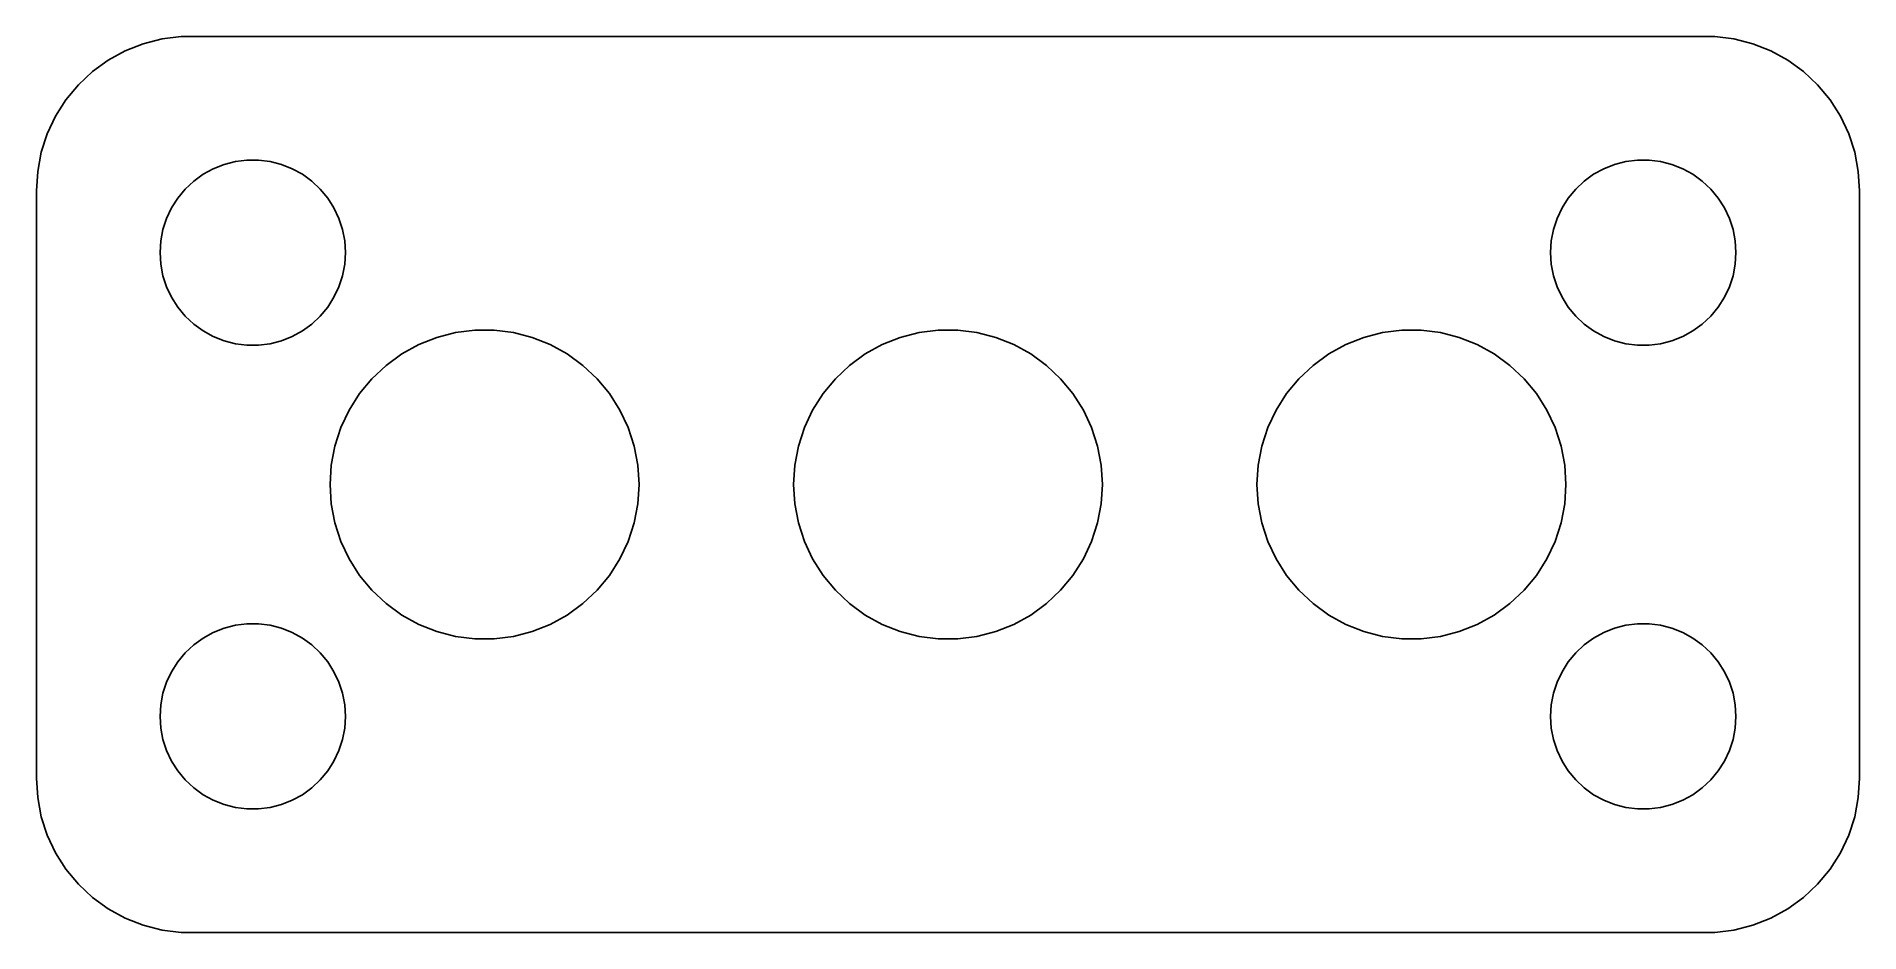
# Model space of a CAD drawing. Header units: metres. Extents: x -29.5 to 29.5, y 24.5 to 53.5.
import ezdxf

# ---------------------------------------------------------------- set-up
doc = ezdxf.new("R2010")
doc.units = ezdxf.units.M

msp = doc.modelspace()

# ---------------------------------------------------------------- linework, layer by layer
for p, q in [((-26.0451, 53.2553), (-26.6289, 53.0241)), ((-25.4369, 53.4114), (-26.0451, 53.2553)), ((-24.8139, 53.4901), (-25.4369, 53.4114)), ((24.8139, 53.4901), (-24.8139, 53.4901)), ((25.4369, 53.4114), (24.8139, 53.4901)), ((26.0451, 53.2553), (25.4369, 53.4114)), ((26.6289, 53.0241), (26.0451, 53.2553)), ((-27.1791, 52.7216), (-27.6871, 52.3526)), ((-26.6289, 53.0241), (-27.1791, 52.7216)), ((27.1791, 52.7216), (26.6289, 53.0241)), ((27.6871, 52.3526), (27.1791, 52.7216)), ((-28.1448, 51.9227), (-28.5451, 51.4389)), ((-27.6871, 52.3526), (-28.1448, 51.9227)), ((28.1448, 51.9227), (27.6871, 52.3526)), ((28.5451, 51.4389), (28.1448, 51.9227)), ((-28.5451, 51.4389), (-28.8815, 50.9088)), ((28.8815, 50.9088), (28.5451, 51.4389)), ((-28.8815, 50.9088), (-29.1489, 50.3406)), ((29.1489, 50.3406), (28.8815, 50.9088)), ((-29.1489, 50.3406), (-29.3429, 49.7434)), ((29.3429, 49.7434), (29.1489, 50.3406)), ((-29.3429, 49.7434), (-29.4606, 49.1267)), ((29.4606, 49.1267), (29.3429, 49.7434)), ((-29.4606, 49.1267), (-29.5, 48.5)), ((-24.4123, 48.8115), (-24.1075, 49.033)), ((-24.1075, 49.033), (-23.7773, 49.2145)), ((-23.7773, 49.2145), (-23.427, 49.3532)), ((-23.427, 49.3532), (-23.0621, 49.4469)), ((-23.0621, 49.4469), (-22.6884, 49.4941)), ((-22.6884, 49.4941), (-22.3116, 49.4941)), ((-22.3116, 49.4941), (-21.9379, 49.4469)), ((-21.9379, 49.4469), (-21.5729, 49.3532)), ((-21.5729, 49.3532), (-21.2227, 49.2145)), ((-21.2227, 49.2145), (-20.8925, 49.033)), ((-20.8925, 49.033), (-20.5877, 48.8115)), ((20.5877, 48.8115), (20.8925, 49.033)), ((20.8925, 49.033), (21.2227, 49.2145)), ((21.2227, 49.2145), (21.5729, 49.3532)), ((21.5729, 49.3532), (21.9379, 49.4469)), ((21.9379, 49.4469), (22.3116, 49.4941)), ((22.3116, 49.4941), (22.6884, 49.4941)), ((22.6884, 49.4941), (23.0621, 49.4469)), ((23.0621, 49.4469), (23.427, 49.3532)), ((23.427, 49.3532), (23.7773, 49.2145)), ((23.7773, 49.2145), (24.1075, 49.033)), ((24.1075, 49.033), (24.4123, 48.8115)), ((29.5, 48.5), (29.4606, 49.1267)), ((-29.5, 48.5), (-29.5, 29.5)), ((-24.927, 48.2634), (-24.6869, 48.5536)), ((-24.6869, 48.5536), (-24.4123, 48.8115)), ((-20.5877, 48.8115), (-20.3131, 48.5536)), ((-20.3131, 48.5536), (-20.0729, 48.2634)), ((20.0729, 48.2634), (20.3131, 48.5536)), ((20.3131, 48.5536), (20.5877, 48.8115)), ((24.4123, 48.8115), (24.6869, 48.5536)), ((24.6869, 48.5536), (24.927, 48.2634)), ((29.5, 29.5), (29.5, 48.5)), ((-25.2893, 47.6044), (-25.1289, 47.9453)), ((-25.1289, 47.9453), (-24.927, 48.2634)), ((-20.0729, 48.2634), (-19.8711, 47.9453)), ((-19.8711, 47.9453), (-19.7107, 47.6044)), ((19.7107, 47.6044), (19.8711, 47.9453)), ((19.8711, 47.9453), (20.0729, 48.2634)), ((24.927, 48.2634), (25.1289, 47.9453)), ((25.1289, 47.9453), (25.2893, 47.6044)), ((-25.4763, 46.876), (-25.4057, 47.2461)), ((-25.4057, 47.2461), (-25.2893, 47.6044)), ((-19.7107, 47.6044), (-19.5942, 47.2461)), ((-19.5942, 47.2461), (-19.5237, 46.876)), ((19.5237, 46.876), (19.5942, 47.2461)), ((19.5942, 47.2461), (19.7107, 47.6044)), ((25.2893, 47.6044), (25.4057, 47.2461)), ((25.4057, 47.2461), (25.4763, 46.876)), ((-25.5, 46.5), (-25.4763, 46.876)), ((-19.5237, 46.876), (-19.5, 46.5)), ((19.5, 46.5), (19.5237, 46.876)), ((25.4763, 46.876), (25.5, 46.5)), ((-25.4763, 46.124), (-25.5, 46.5)), ((-25.4057, 45.7539), (-25.4763, 46.124)), ((-19.5237, 46.124), (-19.5942, 45.7539)), ((-19.5, 46.5), (-19.5237, 46.124)), ((19.5237, 46.124), (19.5, 46.5)), ((19.5942, 45.7539), (19.5237, 46.124)), ((25.4763, 46.124), (25.4057, 45.7539)), ((25.5, 46.5), (25.4763, 46.124)), ((-25.2893, 45.3956), (-25.4057, 45.7539)), ((-19.5942, 45.7539), (-19.7107, 45.3956)), ((19.7107, 45.3956), (19.5942, 45.7539)), ((25.4057, 45.7539), (25.2893, 45.3956)), ((-25.1289, 45.0547), (-25.2893, 45.3956)), ((-24.927, 44.7366), (-25.1289, 45.0547)), ((-19.8711, 45.0547), (-20.0729, 44.7366)), ((-19.7107, 45.3956), (-19.8711, 45.0547)), ((19.8711, 45.0547), (19.7107, 45.3956)), ((20.0729, 44.7366), (19.8711, 45.0547)), ((25.1289, 45.0547), (24.927, 44.7366)), ((25.2893, 45.3956), (25.1289, 45.0547)), ((-24.6869, 44.4464), (-24.927, 44.7366)), ((-24.4123, 44.1884), (-24.6869, 44.4464)), ((-20.3131, 44.4464), (-20.5877, 44.1884)), ((-20.0729, 44.7366), (-20.3131, 44.4464)), ((20.3131, 44.4464), (20.0729, 44.7366)), ((20.5877, 44.1884), (20.3131, 44.4464)), ((24.6869, 44.4464), (24.4123, 44.1884)), ((24.927, 44.7366), (24.6869, 44.4464)), ((-24.1075, 43.967), (-24.4123, 44.1884)), ((-23.7773, 43.7855), (-24.1075, 43.967)), ((-23.427, 43.6468), (-23.7773, 43.7855)), ((-21.2227, 43.7855), (-21.5729, 43.6468)), ((-20.8925, 43.967), (-21.2227, 43.7855)), ((-20.5877, 44.1884), (-20.8925, 43.967)), ((-17.1289, 43.5241), (-16.5451, 43.7553)), ((-16.5451, 43.7553), (-15.9369, 43.9114)), ((-15.9369, 43.9114), (-15.3139, 43.9901)), ((-15.3139, 43.9901), (-14.686, 43.9901)), ((-14.686, 43.9901), (-14.0631, 43.9114)), ((-14.0631, 43.9114), (-13.4549, 43.7553)), ((-13.4549, 43.7553), (-12.8711, 43.5241)), ((-2.12889, 43.5241), (-1.54507, 43.7553)), ((-1.54507, 43.7553), (-0.9369, 43.9114)), ((-0.9369, 43.9114), (-0.31395, 43.9901)), ((-0.31395, 43.9901), (0.31395, 43.9901)), ((0.31395, 43.9901), (0.9369, 43.9114)), ((0.9369, 43.9114), (1.54507, 43.7553)), ((1.54507, 43.7553), (2.12889, 43.5241)), ((12.8711, 43.5241), (13.4549, 43.7553)), ((13.4549, 43.7553), (14.0631, 43.9114)), ((14.0631, 43.9114), (14.686, 43.9901)), ((14.686, 43.9901), (15.3139, 43.9901)), ((15.3139, 43.9901), (15.9369, 43.9114)), ((15.9369, 43.9114), (16.5451, 43.7553)), ((16.5451, 43.7553), (17.1289, 43.5241)), ((20.8925, 43.967), (20.5877, 44.1884)), ((21.2227, 43.7855), (20.8925, 43.967)), ((21.5729, 43.6468), (21.2227, 43.7855)), ((23.7773, 43.7855), (23.427, 43.6468)), ((24.1075, 43.967), (23.7773, 43.7855)), ((24.4123, 44.1884), (24.1075, 43.967)), ((-23.0621, 43.5531), (-23.427, 43.6468)), ((-22.6884, 43.5059), (-23.0621, 43.5531)), ((-22.3116, 43.5059), (-22.6884, 43.5059)), ((-21.9379, 43.5531), (-22.3116, 43.5059)), ((-21.5729, 43.6468), (-21.9379, 43.5531)), ((-18.1871, 42.8526), (-17.6791, 43.2216)), ((-17.6791, 43.2216), (-17.1289, 43.5241)), ((-12.8711, 43.5241), (-12.3209, 43.2216)), ((-12.3209, 43.2216), (-11.8129, 42.8526)), ((-3.18712, 42.8526), (-2.67912, 43.2216)), ((-2.67912, 43.2216), (-2.12889, 43.5241)), ((2.12889, 43.5241), (2.67912, 43.2216)), ((2.67912, 43.2216), (3.18712, 42.8526)), ((11.8129, 42.8526), (12.3209, 43.2216)), ((12.3209, 43.2216), (12.8711, 43.5241)), ((17.1289, 43.5241), (17.6791, 43.2216)), ((17.6791, 43.2216), (18.1871, 42.8526)), ((21.9379, 43.5531), (21.5729, 43.6468)), ((22.3116, 43.5059), (21.9379, 43.5531)), ((22.6884, 43.5059), (22.3116, 43.5059)), ((23.0621, 43.5531), (22.6884, 43.5059)), ((23.427, 43.6468), (23.0621, 43.5531)), ((-18.6448, 42.4227), (-18.1871, 42.8526)), ((-11.8129, 42.8526), (-11.3551, 42.4227)), ((-3.64484, 42.4227), (-3.18712, 42.8526)), ((3.18712, 42.8526), (3.64484, 42.4227)), ((11.3551, 42.4227), (11.8129, 42.8526)), ((18.1871, 42.8526), (18.6448, 42.4227)), ((-19.3815, 41.4088), (-19.0451, 41.9389)), ((-19.0451, 41.9389), (-18.6448, 42.4227)), ((-11.3551, 42.4227), (-10.9549, 41.9389)), ((-10.9549, 41.9389), (-10.6185, 41.4088)), ((-4.38153, 41.4088), (-4.04507, 41.9389)), ((-4.04507, 41.9389), (-3.64484, 42.4227)), ((3.64484, 42.4227), (4.04507, 41.9389)), ((4.04507, 41.9389), (4.38153, 41.4088)), ((10.6185, 41.4088), (10.9549, 41.9389)), ((10.9549, 41.9389), (11.3551, 42.4227)), ((18.6448, 42.4227), (19.0451, 41.9389)), ((19.0451, 41.9389), (19.3815, 41.4088)), ((-19.6489, 40.8406), (-19.3815, 41.4088)), ((-10.6185, 41.4088), (-10.3511, 40.8406)), ((-4.64888, 40.8406), (-4.38153, 41.4088)), ((4.38153, 41.4088), (4.64888, 40.8406)), ((10.3511, 40.8406), (10.6185, 41.4088)), ((19.3815, 41.4088), (19.6489, 40.8406)), ((-19.8429, 40.2434), (-19.6489, 40.8406)), ((-10.3511, 40.8406), (-10.1571, 40.2434)), ((-4.84291, 40.2434), (-4.64888, 40.8406)), ((4.64888, 40.8406), (4.84291, 40.2434)), ((10.1571, 40.2434), (10.3511, 40.8406)), ((19.6489, 40.8406), (19.8429, 40.2434)), ((-19.9606, 39.6267), (-19.8429, 40.2434)), ((-10.1571, 40.2434), (-10.0394, 39.6267)), ((-4.96057, 39.6267), (-4.84291, 40.2434)), ((4.84291, 40.2434), (4.96057, 39.6267)), ((10.0394, 39.6267), (10.1571, 40.2434)), ((19.8429, 40.2434), (19.9606, 39.6267)), ((-20, 39), (-19.9606, 39.6267)), ((-10.0394, 39.6267), (-10, 39)), ((-5, 39), (-4.96057, 39.6267)), ((4.96057, 39.6267), (5, 39)), ((10, 39), (10.0394, 39.6267)), ((19.9606, 39.6267), (20, 39)), ((-19.9606, 38.3733), (-20, 39)), ((-10, 39), (-10.0394, 38.3733)), ((-4.96057, 38.3733), (-5, 39)), ((5, 39), (4.96057, 38.3733)), ((10.0394, 38.3733), (10, 39)), ((20, 39), (19.9606, 38.3733)), ((-19.8429, 37.7566), (-19.9606, 38.3733)), ((-10.0394, 38.3733), (-10.1571, 37.7566)), ((-4.84291, 37.7566), (-4.96057, 38.3733)), ((4.96057, 38.3733), (4.84291, 37.7566)), ((10.1571, 37.7566), (10.0394, 38.3733)), ((19.9606, 38.3733), (19.8429, 37.7566)), ((-19.6489, 37.1594), (-19.8429, 37.7566)), ((-10.1571, 37.7566), (-10.3511, 37.1594)), ((-4.64888, 37.1594), (-4.84291, 37.7566)), ((4.84291, 37.7566), (4.64888, 37.1594)), ((10.3511, 37.1594), (10.1571, 37.7566)), ((19.8429, 37.7566), (19.6489, 37.1594)), ((-19.3815, 36.5912), (-19.6489, 37.1594)), ((-19.0451, 36.0611), (-19.3815, 36.5912)), ((-10.6185, 36.5912), (-10.9549, 36.0611)), ((-10.3511, 37.1594), (-10.6185, 36.5912)), ((-4.38153, 36.5912), (-4.64888, 37.1594)), ((-4.04507, 36.0611), (-4.38153, 36.5912)), ((4.38153, 36.5912), (4.04507, 36.0611)), ((4.64888, 37.1594), (4.38153, 36.5912)), ((10.6185, 36.5912), (10.3511, 37.1594)), ((10.9549, 36.0611), (10.6185, 36.5912)), ((19.3815, 36.5912), (19.0451, 36.0611)), ((19.6489, 37.1594), (19.3815, 36.5912)), ((-18.6448, 35.5773), (-19.0451, 36.0611)), ((-10.9549, 36.0611), (-11.3551, 35.5773)), ((-3.64484, 35.5773), (-4.04507, 36.0611)), ((4.04507, 36.0611), (3.64484, 35.5773)), ((11.3551, 35.5773), (10.9549, 36.0611)), ((19.0451, 36.0611), (18.6448, 35.5773)), ((-18.1871, 35.1474), (-18.6448, 35.5773)), ((-11.3551, 35.5773), (-11.8129, 35.1474)), ((-3.18712, 35.1474), (-3.64484, 35.5773)), ((3.64484, 35.5773), (3.18712, 35.1474)), ((11.8129, 35.1474), (11.3551, 35.5773)), ((18.6448, 35.5773), (18.1871, 35.1474)), ((-17.6791, 34.7784), (-18.1871, 35.1474)), ((-11.8129, 35.1474), (-12.3209, 34.7784)), ((-2.67912, 34.7784), (-3.18712, 35.1474)), ((3.18712, 35.1474), (2.67912, 34.7784)), ((12.3209, 34.7784), (11.8129, 35.1474)), ((18.1871, 35.1474), (17.6791, 34.7784)), ((-23.7773, 34.2145), (-23.427, 34.3532)), ((-23.427, 34.3532), (-23.0621, 34.4469)), ((-23.0621, 34.4469), (-22.6884, 34.4941)), ((-22.6884, 34.4941), (-22.3116, 34.4941)), ((-22.3116, 34.4941), (-21.9379, 34.4469)), ((-21.9379, 34.4469), (-21.5729, 34.3532)), ((-21.5729, 34.3532), (-21.2227, 34.2145)), ((-17.1289, 34.4759), (-17.6791, 34.7784)), ((-16.5451, 34.2447), (-17.1289, 34.4759)), ((-15.9369, 34.0886), (-16.5451, 34.2447)), ((-13.4549, 34.2447), (-14.0631, 34.0886)), ((-12.8711, 34.4759), (-13.4549, 34.2447)), ((-12.3209, 34.7784), (-12.8711, 34.4759)), ((-2.12889, 34.4759), (-2.67912, 34.7784)), ((-1.54507, 34.2447), (-2.12889, 34.4759)), ((-0.9369, 34.0886), (-1.54507, 34.2447)), ((1.54507, 34.2447), (0.9369, 34.0886)), ((2.12889, 34.4759), (1.54507, 34.2447)), ((2.67912, 34.7784), (2.12889, 34.4759)), ((12.8711, 34.4759), (12.3209, 34.7784)), ((13.4549, 34.2447), (12.8711, 34.4759)), ((14.0631, 34.0886), (13.4549, 34.2447)), ((16.5451, 34.2447), (15.9369, 34.0886)), ((17.1289, 34.4759), (16.5451, 34.2447)), ((17.6791, 34.7784), (17.1289, 34.4759)), ((21.2227, 34.2145), (21.5729, 34.3532)), ((21.5729, 34.3532), (21.9379, 34.4469)), ((21.9379, 34.4469), (22.3116, 34.4941)), ((22.3116, 34.4941), (22.6884, 34.4941)), ((22.6884, 34.4941), (23.0621, 34.4469)), ((23.0621, 34.4469), (23.427, 34.3532)), ((23.427, 34.3532), (23.7773, 34.2145)), ((-24.6869, 33.5536), (-24.4123, 33.8116)), ((-24.4123, 33.8116), (-24.1075, 34.033)), ((-24.1075, 34.033), (-23.7773, 34.2145)), ((-21.2227, 34.2145), (-20.8925, 34.033)), ((-20.8925, 34.033), (-20.5877, 33.8116)), ((-20.5877, 33.8116), (-20.3131, 33.5536)), ((-15.3139, 34.0099), (-15.9369, 34.0886)), ((-14.686, 34.0099), (-15.3139, 34.0099)), ((-14.0631, 34.0886), (-14.686, 34.0099)), ((-0.31395, 34.0099), (-0.9369, 34.0886)), ((0.31395, 34.0099), (-0.31395, 34.0099)), ((0.9369, 34.0886), (0.31395, 34.0099)), ((14.686, 34.0099), (14.0631, 34.0886)), ((15.3139, 34.0099), (14.686, 34.0099)), ((15.9369, 34.0886), (15.3139, 34.0099)), ((20.3131, 33.5536), (20.5877, 33.8116)), ((20.5877, 33.8116), (20.8925, 34.033)), ((20.8925, 34.033), (21.2227, 34.2145)), ((23.7773, 34.2145), (24.1075, 34.033)), ((24.1075, 34.033), (24.4123, 33.8116)), ((24.4123, 33.8116), (24.6869, 33.5536)), ((-25.1289, 32.9453), (-24.927, 33.2634)), ((-24.927, 33.2634), (-24.6869, 33.5536)), ((-20.3131, 33.5536), (-20.0729, 33.2634)), ((-20.0729, 33.2634), (-19.8711, 32.9453)), ((19.8711, 32.9453), (20.0729, 33.2634)), ((20.0729, 33.2634), (20.3131, 33.5536)), ((24.6869, 33.5536), (24.927, 33.2634)), ((24.927, 33.2634), (25.1289, 32.9453)), ((-25.4057, 32.2461), (-25.2893, 32.6044)), ((-25.2893, 32.6044), (-25.1289, 32.9453)), ((-19.8711, 32.9453), (-19.7107, 32.6044)), ((-19.7107, 32.6044), (-19.5942, 32.2461)), ((19.5942, 32.2461), (19.7107, 32.6044)), ((19.7107, 32.6044), (19.8711, 32.9453)), ((25.1289, 32.9453), (25.2893, 32.6044)), ((25.2893, 32.6044), (25.4057, 32.2461)), ((-25.5, 31.5), (-25.4763, 31.876)), ((-25.4763, 31.876), (-25.4057, 32.2461)), ((-19.5942, 32.2461), (-19.5237, 31.876)), ((-19.5237, 31.876), (-19.5, 31.5)), ((19.5, 31.5), (19.5237, 31.876)), ((19.5237, 31.876), (19.5942, 32.2461)), ((25.4057, 32.2461), (25.4763, 31.876)), ((25.4763, 31.876), (25.5, 31.5)), ((-25.4763, 31.124), (-25.5, 31.5)), ((-19.5, 31.5), (-19.5237, 31.124)), ((19.5237, 31.124), (19.5, 31.5)), ((25.5, 31.5), (25.4763, 31.124)), ((-25.4057, 30.7539), (-25.4763, 31.124)), ((-25.2893, 30.3956), (-25.4057, 30.7539)), ((-19.5942, 30.7539), (-19.7107, 30.3956)), ((-19.5237, 31.124), (-19.5942, 30.7539)), ((19.5942, 30.7539), (19.5237, 31.124)), ((19.7107, 30.3956), (19.5942, 30.7539)), ((25.4057, 30.7539), (25.2893, 30.3956)), ((25.4763, 31.124), (25.4057, 30.7539)), ((-25.1289, 30.0547), (-25.2893, 30.3956)), ((-19.7107, 30.3956), (-19.8711, 30.0547)), ((19.8711, 30.0547), (19.7107, 30.3956)), ((25.2893, 30.3956), (25.1289, 30.0547)), ((-29.5, 29.5), (-29.4606, 28.8733)), ((-24.927, 29.7366), (-25.1289, 30.0547)), ((-24.6869, 29.4464), (-24.927, 29.7366)), ((-20.0729, 29.7366), (-20.3131, 29.4464)), ((-19.8711, 30.0547), (-20.0729, 29.7366)), ((20.0729, 29.7366), (19.8711, 30.0547)), ((20.3131, 29.4464), (20.0729, 29.7366)), ((24.927, 29.7366), (24.6869, 29.4464)), ((25.1289, 30.0547), (24.927, 29.7366)), ((29.4606, 28.8733), (29.5, 29.5)), ((-24.4123, 29.1885), (-24.6869, 29.4464)), ((-24.1075, 28.967), (-24.4123, 29.1885)), ((-23.7773, 28.7855), (-24.1075, 28.967)), ((-20.8925, 28.967), (-21.2227, 28.7855)), ((-20.5877, 29.1885), (-20.8925, 28.967)), ((-20.3131, 29.4464), (-20.5877, 29.1885)), ((20.5877, 29.1885), (20.3131, 29.4464)), ((20.8925, 28.967), (20.5877, 29.1885)), ((21.2227, 28.7855), (20.8925, 28.967)), ((24.1075, 28.967), (23.7773, 28.7855)), ((24.4123, 29.1885), (24.1075, 28.967)), ((24.6869, 29.4464), (24.4123, 29.1885)), ((-29.4606, 28.8733), (-29.3429, 28.2566)), ((-23.427, 28.6468), (-23.7773, 28.7855)), ((-23.0621, 28.5531), (-23.427, 28.6468)), ((-22.6884, 28.5059), (-23.0621, 28.5531)), ((-22.3116, 28.5059), (-22.6884, 28.5059)), ((-21.9379, 28.5531), (-22.3116, 28.5059)), ((-21.5729, 28.6468), (-21.9379, 28.5531)), ((-21.2227, 28.7855), (-21.5729, 28.6468)), ((21.5729, 28.6468), (21.2227, 28.7855)), ((21.9379, 28.5531), (21.5729, 28.6468)), ((22.3116, 28.5059), (21.9379, 28.5531)), ((22.6884, 28.5059), (22.3116, 28.5059)), ((23.0621, 28.5531), (22.6884, 28.5059)), ((23.427, 28.6468), (23.0621, 28.5531)), ((23.7773, 28.7855), (23.427, 28.6468)), ((29.3429, 28.2566), (29.4606, 28.8733)), ((-29.3429, 28.2566), (-29.1489, 27.6594)), ((29.1489, 27.6594), (29.3429, 28.2566)), ((-29.1489, 27.6594), (-28.8815, 27.0912)), ((28.8815, 27.0912), (29.1489, 27.6594)), ((-28.8815, 27.0912), (-28.5451, 26.5611)), ((-28.5451, 26.5611), (-28.1448, 26.0773)), ((28.1448, 26.0773), (28.5451, 26.5611)), ((28.5451, 26.5611), (28.8815, 27.0912)), ((-28.1448, 26.0773), (-27.6871, 25.6474)), ((27.6871, 25.6474), (28.1448, 26.0773)), ((-27.6871, 25.6474), (-27.1791, 25.2784)), ((27.1791, 25.2784), (27.6871, 25.6474)), ((-27.1791, 25.2784), (-26.6289, 24.9759)), ((-26.6289, 24.9759), (-26.0451, 24.7447)), ((26.0451, 24.7447), (26.6289, 24.9759)), ((26.6289, 24.9759), (27.1791, 25.2784)), ((-26.0451, 24.7447), (-25.4369, 24.5886)), ((-25.4369, 24.5886), (-24.8139, 24.5099)), ((-24.8139, 24.5099), (24.8139, 24.5099)), ((24.8139, 24.5099), (25.4369, 24.5886)), ((25.4369, 24.5886), (26.0451, 24.7447))]:
    msp.add_line(p, q)

doc.saveas('drawing.dxf')
